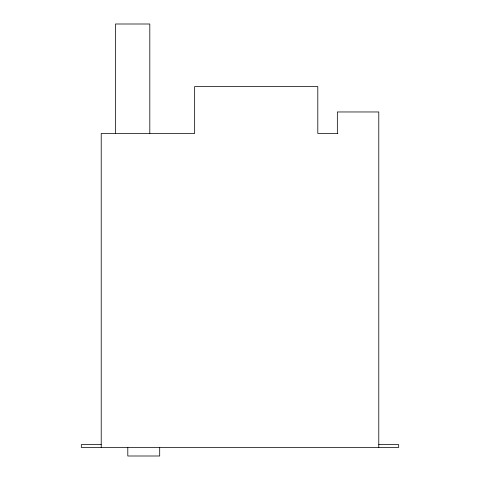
<?xml version="1.0" encoding="UTF-8"?>
<svg xmlns="http://www.w3.org/2000/svg" width="480" height="480" viewBox="0 0 480 480"><rect width="100%" height="100%" fill="white"/><g stroke="black" fill="none" stroke-linecap="round" stroke-linejoin="round"><path stroke-width="0.72" d="M337.878 133.464L317.802 133.464L317.802 86.55L194.652 86.55L194.652 133.464L101.214 133.464L101.214 447.402M101.214 444.624L81.312 444.624L81.312 447.402L398.688 447.402L398.688 444.624L378.786 444.624M378.786 447.402L378.786 111.966L337.344 111.966L337.344 133.464M159.696 447.402L159.696 456L127.8 456L127.8 447.402M149.808 133.464L149.808 24L115.482 24L115.482 133.464"/></g></svg>
